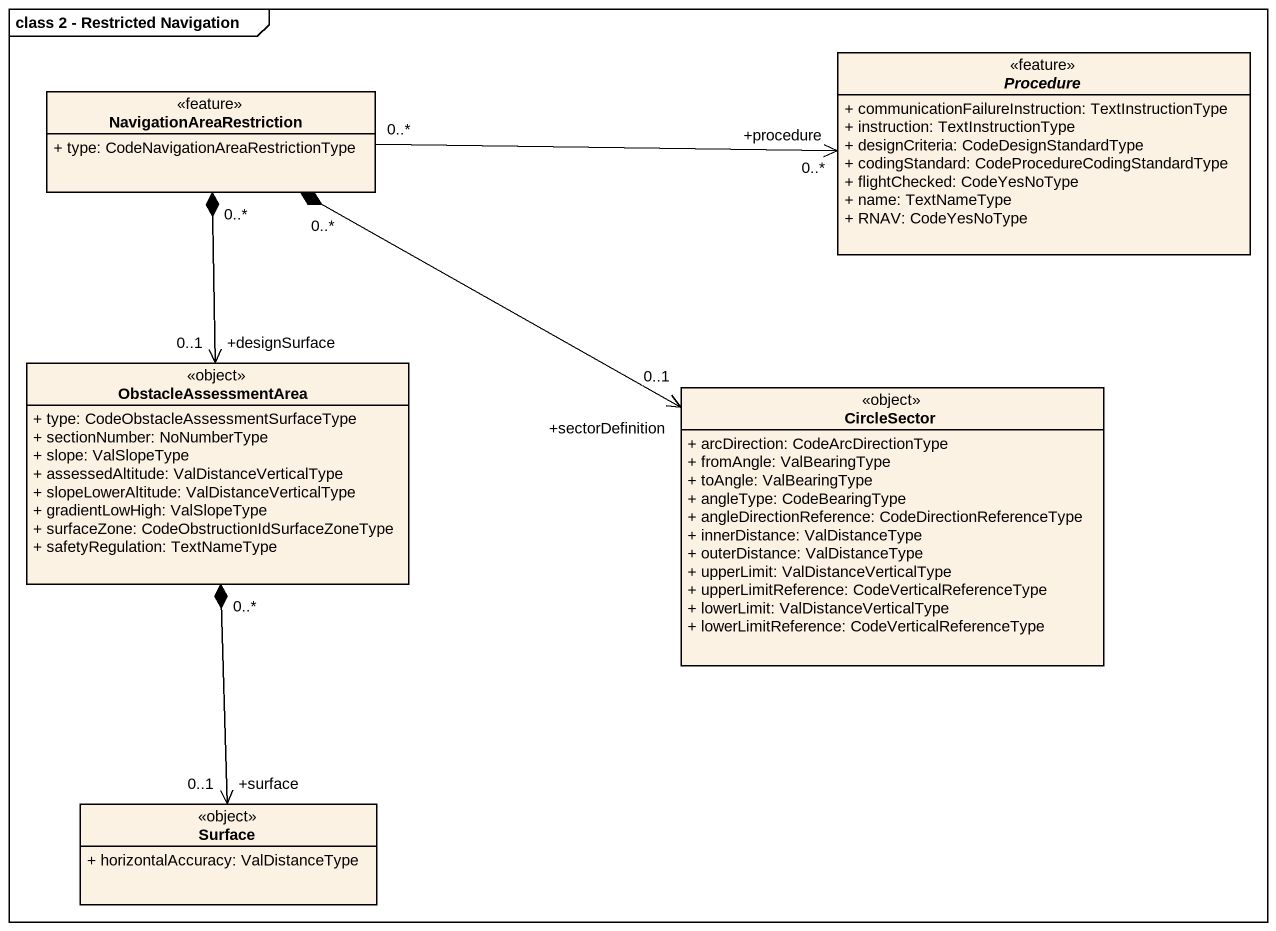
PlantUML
@startuml
mainframe class 2 - Restricted Navigation
hide circle
hide empty members
skinparam classAttributeIconSize 0
abstract class Procedure <<feature>> {
  + communicationFailureInstruction: TextInstructionType
  + instruction: TextInstructionType
  + designCriteria: CodeDesignStandardType
  + codingStandard: CodeProcedureCodingStandardType
  + flightChecked: CodeYesNoType
  + name: TextNameType
  + RNAV: CodeYesNoType
}
class NavigationAreaRestriction <<feature>> {
  + type: CodeNavigationAreaRestrictionType
}
class ObstacleAssessmentArea <<object>> {
  + type: CodeObstacleAssessmentSurfaceType
  + sectionNumber: NoNumberType
  + slope: ValSlopeType
  + assessedAltitude: ValDistanceVerticalType
  + slopeLowerAltitude: ValDistanceVerticalType
  + gradientLowHigh: ValSlopeType
  + surfaceZone: CodeObstructionIdSurfaceZoneType
  + safetyRegulation: TextNameType
}
class CircleSector <<object>> {
  + arcDirection: CodeArcDirectionType
  + fromAngle: ValBearingType
  + toAngle: ValBearingType
  + angleType: CodeBearingType
  + angleDirectionReference: CodeDirectionReferenceType
  + innerDistance: ValDistanceType
  + outerDistance: ValDistanceType
  + upperLimit: ValDistanceVerticalType
  + upperLimitReference: CodeVerticalReferenceType
  + lowerLimit: ValDistanceVerticalType
  + lowerLimitReference: CodeVerticalReferenceType
}
class Surface <<object>> {
  + horizontalAccuracy: ValDistanceType
}
NavigationAreaRestriction "0..*" -right-> "+procedure\n0..*" Procedure
NavigationAreaRestriction "0..*" *--> "+designSurface\n0..1" ObstacleAssessmentArea
NavigationAreaRestriction "0..*" *-right-> "+sectorDefinition\n0..1" CircleSector
ObstacleAssessmentArea "0..*" *--> "+surface\n0..1" Surface
@enduml
